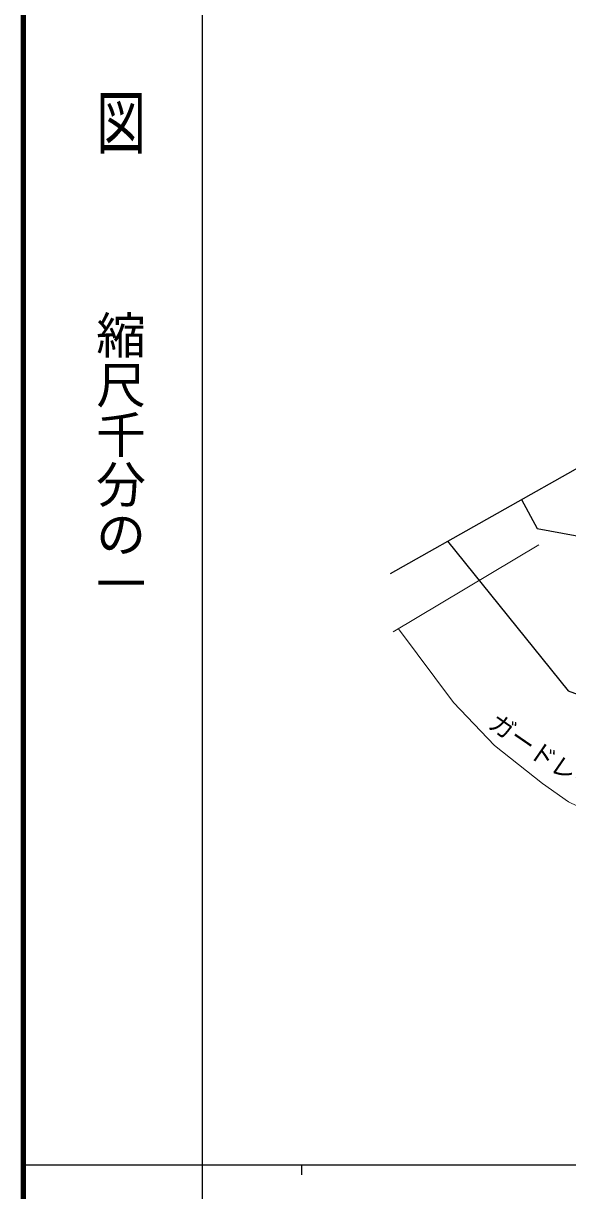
# Model space of a CAD drawing. Units: millimetres, scale not verified. Extents: x 40000 to 680000, y 20000 to 380000.
# Drawn here: x 40000 to 94823, y 202409 to 319874 of the extents above; entities that cross this region are included whole.
import ezdxf
from ezdxf.enums import TextEntityAlignment as Align

# ---------------------------------------------------------------- set-up
doc = ezdxf.new("R2010")
doc.units = ezdxf.units.MM
doc.header["$LTSCALE"] = 1000
for name, color, linetype, lineweight in [('M-BGD', 7, 'Continuous', 25), ('M-BMK-OTRS', 5, 'Continuous', 25), ('M-STR-HTXT', 7, 'Continuous', 13), ('M-TTL', 2, 'Continuous', 140), ('M-TTL-BAND', 7, 'Continuous', 25)]:
    doc.layers.add(name, color=color, linetype=linetype, lineweight=lineweight)
doc.styles.add('@ＭＳ ゴシック', font='')
doc.styles.add('ＭＳ ゴシック', font='')
doc.styles.get('@ＭＳ ゴシック').set_extended_font_data('@MS Gothic')
doc.styles.get('ＭＳ ゴシック').set_extended_font_data('MS Gothic')

msp = doc.modelspace()

# ---------------------------------------------------------------- linework, layer by layer
at = {"layer": 'M-BGD'}
for points in [[(90180, 271946), (91744, 269053), (96844, 268109), (101053, 261886), (102713, 259768), (108634, 256449)], [(82734, 267754), (94868, 252695), (110734, 246897), (119182, 245225), (127636, 250362)]]:
    msp.add_lwpolyline(points, dxfattribs=at)
at = {"layer": 'M-BMK-OTRS'}
msp.add_line((76973, 264510), (127448, 292931), dxfattribs=at)
at = {"layer": 'M-STR-HTXT'}
msp.add_line((77237, 258626), (91909, 267386), dxfattribs=at)
msp.add_lwpolyline([(77769, 258944), (83318, 251522), (87446, 247219), (92287, 243392), (94920, 241527), (102946, 237675), (105248, 236771), (111501, 235499), (117284, 234918), (123150, 234890), (125968, 235010)], dxfattribs=at)
at = {"layer": 'M-TTL'}
msp.add_line((40000, 380000), (40000, 20000), dxfattribs=at)
at = {"layer": 'M-TTL-BAND'}
for p, q in [((58000, 370000), (58000, 20000)), ((40000, 205000), (579000, 205000)), ((68000, 205000), (68000, 204000))]:
    msp.add_line(p, q, dxfattribs=at)

# ---------------------------------------------------------------- texts
at = {"layer": 'M-STR-HTXT', "style": 'ＭＳ ゴシック'}
msp.add_text('ガードレール', height=1833, rotation=325.491, dxfattribs=at).set_placement((86390, 248621), align=Align.BOTTOM_LEFT)
at = {"layer": 'M-TTL-BAND', "style": '@ＭＳ ゴシック', "width": 1.4}
msp.add_text('平  面  図', height=3666, rotation=270, dxfattribs=at).set_placement((49777, 306475), align=Align.MIDDLE_RIGHT)
at = {"layer": 'M-TTL-BAND', "style": '@ＭＳ ゴシック'}
msp.add_text('縮尺千分の一', height=3666, rotation=270, dxfattribs=at).set_placement((49777, 261030), align=Align.MIDDLE_RIGHT)

doc.saveas('drawing.dxf')
